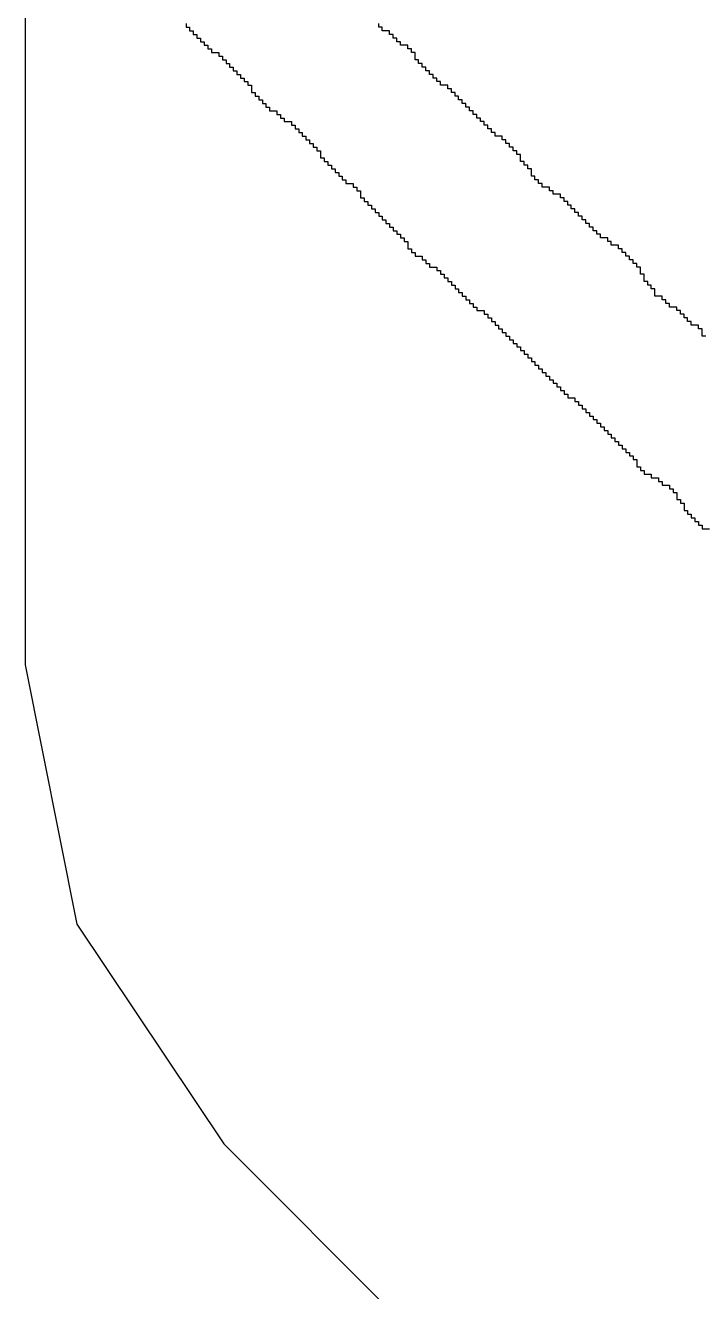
# Model space of a CAD drawing. Header units: millimetres. Extents: x 9.6 to 105, y 7.6 to 66.9.
# Drawn here: x 89.5341 to 89.7888, y 21.3542 to 21.8305 of the extents above; entities that cross this region are included whole.
import ezdxf

# ---------------------------------------------------------------- set-up
doc = ezdxf.new("R2010")
doc.units = ezdxf.units.MM
doc.layers.add('BottomOverlay', color=54, linetype='Continuous')
doc.layers.add('TopLayer', color=1, linetype='Continuous')

msp = doc.modelspace()

# ---------------------------------------------------------------- linework, layer by layer
at = {"layer": 'BottomOverlay'}
for p, q in [((89.59453, 21.83121), (89.59453, 21.82984)), ((89.59453, 21.82984), (89.5959, 21.82984)), ((89.5959, 21.82984), (89.5959, 21.82848)), ((89.66698, 21.82984), (89.66698, 21.83121)), ((89.66835, 21.82984), (89.66698, 21.82984)), ((89.66835, 21.82848), (89.66835, 21.82984)), ((89.5959, 21.82848), (89.59726, 21.82848)), ((89.59726, 21.82848), (89.59726, 21.82711)), ((89.59726, 21.82711), (89.59863, 21.82711)), ((89.59863, 21.82711), (89.59863, 21.82574)), ((89.59863, 21.82574), (89.6, 21.82574)), ((89.6, 21.82574), (89.6, 21.82438)), ((89.67108, 21.82848), (89.66835, 21.82848)), ((89.67108, 21.82711), (89.67108, 21.82848)), ((89.67245, 21.82711), (89.67108, 21.82711)), ((89.67245, 21.82574), (89.67245, 21.82711)), ((89.67382, 21.82574), (89.67245, 21.82574)), ((89.67382, 21.82438), (89.67382, 21.82574)), ((89.6, 21.82438), (89.60137, 21.82438)), ((89.60137, 21.82438), (89.60137, 21.82301)), ((89.60137, 21.82301), (89.60273, 21.82301)), ((89.60273, 21.82301), (89.60273, 21.82164)), ((89.60273, 21.82164), (89.6041, 21.82164)), ((89.6041, 21.82164), (89.6041, 21.82028)), ((89.6041, 21.82028), (89.60683, 21.82028)), ((89.60683, 21.82028), (89.60683, 21.81891)), ((89.67519, 21.82438), (89.67382, 21.82438)), ((89.67519, 21.82301), (89.67519, 21.82438)), ((89.67792, 21.82301), (89.67519, 21.82301)), ((89.67792, 21.82164), (89.67792, 21.82301)), ((89.67928, 21.82164), (89.67792, 21.82164)), ((89.67928, 21.82028), (89.67928, 21.82164)), ((89.68065, 21.82028), (89.67928, 21.82028)), ((89.68065, 21.81891), (89.68065, 21.82028)), ((89.60683, 21.81891), (89.6082, 21.81891)), ((89.6082, 21.81891), (89.6082, 21.81754)), ((89.6082, 21.81754), (89.60957, 21.81754)), ((89.60957, 21.81754), (89.60957, 21.81617)), ((89.60957, 21.81617), (89.61093, 21.81617)), ((89.61093, 21.81617), (89.61093, 21.81481)), ((89.68065, 21.81754), (89.68065, 21.81891)), ((89.68202, 21.81754), (89.68065, 21.81754)), ((89.68202, 21.81617), (89.68202, 21.81754)), ((89.68339, 21.81617), (89.68202, 21.81617)), ((89.68339, 21.81481), (89.68339, 21.81617)), ((89.61093, 21.81481), (89.6123, 21.81481)), ((89.6123, 21.81481), (89.6123, 21.81344)), ((89.6123, 21.81344), (89.61367, 21.81344)), ((89.61367, 21.81344), (89.61367, 21.81207)), ((89.61367, 21.81207), (89.61504, 21.81207)), ((89.61504, 21.81207), (89.61504, 21.81071)), ((89.61504, 21.81071), (89.6164, 21.81071)), ((89.6164, 21.81071), (89.6164, 21.80934)), ((89.68475, 21.81481), (89.68339, 21.81481)), ((89.68475, 21.81344), (89.68475, 21.81481)), ((89.68612, 21.81344), (89.68475, 21.81344)), ((89.68612, 21.81207), (89.68612, 21.81344)), ((89.68749, 21.81207), (89.68612, 21.81207)), ((89.68749, 21.81071), (89.68749, 21.81207)), ((89.68885, 21.81071), (89.68749, 21.81071)), ((89.68885, 21.80934), (89.68885, 21.81071)), ((89.6164, 21.80934), (89.61777, 21.80934)), ((89.61777, 21.80934), (89.61777, 21.80797)), ((89.61777, 21.80797), (89.61914, 21.80797)), ((89.61914, 21.80797), (89.61914, 21.80661)), ((89.61914, 21.80661), (89.61914, 21.80524)), ((89.69022, 21.80934), (89.68885, 21.80934)), ((89.69022, 21.80797), (89.69022, 21.80934)), ((89.69295, 21.80797), (89.69022, 21.80797)), ((89.69295, 21.80661), (89.69295, 21.80797)), ((89.69432, 21.80661), (89.69295, 21.80661)), ((89.69432, 21.80524), (89.69432, 21.80661)), ((89.61914, 21.80524), (89.6205, 21.80524)), ((89.6205, 21.80524), (89.6205, 21.80387)), ((89.6205, 21.80387), (89.62187, 21.80387)), ((89.62187, 21.80387), (89.62187, 21.8025)), ((89.62187, 21.8025), (89.62324, 21.8025)), ((89.62324, 21.8025), (89.62324, 21.80114)), ((89.62324, 21.80114), (89.6246, 21.80114)), ((89.6246, 21.80114), (89.6246, 21.79977)), ((89.69569, 21.80524), (89.69432, 21.80524)), ((89.69569, 21.80387), (89.69569, 21.80524)), ((89.69706, 21.80387), (89.69569, 21.80387)), ((89.69706, 21.8025), (89.69706, 21.80387)), ((89.69842, 21.8025), (89.69706, 21.8025)), ((89.69842, 21.80114), (89.69842, 21.8025)), ((89.69979, 21.80114), (89.69842, 21.80114)), ((89.69979, 21.79977), (89.69979, 21.80114)), ((89.6246, 21.79977), (89.62597, 21.79977)), ((89.62597, 21.79977), (89.62597, 21.7984)), ((89.62597, 21.7984), (89.62871, 21.7984)), ((89.62871, 21.7984), (89.62871, 21.79704)), ((89.62871, 21.79704), (89.63007, 21.79704)), ((89.63007, 21.79704), (89.63007, 21.79567)), ((89.70116, 21.79977), (89.69979, 21.79977)), ((89.70116, 21.7984), (89.70116, 21.79977)), ((89.70252, 21.7984), (89.70116, 21.7984)), ((89.70252, 21.79704), (89.70252, 21.7984)), ((89.70389, 21.79704), (89.70252, 21.79704)), ((89.70389, 21.79567), (89.70389, 21.79704)), ((89.63007, 21.79567), (89.63144, 21.79567)), ((89.63144, 21.79567), (89.63144, 21.7943)), ((89.63144, 21.7943), (89.63417, 21.7943)), ((89.63417, 21.7943), (89.63417, 21.79294)), ((89.63417, 21.79294), (89.63554, 21.79294)), ((89.63554, 21.79294), (89.63554, 21.79157)), ((89.63554, 21.79157), (89.63691, 21.79157)), ((89.63691, 21.79157), (89.63691, 21.7902)), ((89.70526, 21.79567), (89.70389, 21.79567)), ((89.70526, 21.7943), (89.70526, 21.79567)), ((89.70663, 21.7943), (89.70526, 21.7943)), ((89.70663, 21.79294), (89.70663, 21.7943)), ((89.70799, 21.79294), (89.70663, 21.79294)), ((89.70799, 21.79157), (89.70799, 21.79294)), ((89.70936, 21.79157), (89.70799, 21.79157)), ((89.70936, 21.7902), (89.70936, 21.79157)), ((89.63691, 21.7902), (89.63827, 21.7902)), ((89.63827, 21.7902), (89.63827, 21.78883)), ((89.63827, 21.78883), (89.63964, 21.78883)), ((89.63964, 21.78883), (89.63964, 21.78747)), ((89.63964, 21.78747), (89.64101, 21.78747)), ((89.64101, 21.78747), (89.64101, 21.7861)), ((89.71073, 21.7902), (89.70936, 21.7902)), ((89.71073, 21.78883), (89.71073, 21.7902)), ((89.71346, 21.78883), (89.71073, 21.78883)), ((89.71346, 21.78747), (89.71346, 21.78883)), ((89.71483, 21.78747), (89.71346, 21.78747)), ((89.71483, 21.7861), (89.71483, 21.78747)), ((89.64101, 21.7861), (89.64238, 21.7861)), ((89.64238, 21.7861), (89.64238, 21.78473)), ((89.64238, 21.78473), (89.64374, 21.78473)), ((89.64374, 21.78473), (89.64374, 21.78337)), ((89.64374, 21.78337), (89.64511, 21.78337)), ((89.64511, 21.78337), (89.64511, 21.782)), ((89.64511, 21.782), (89.64511, 21.78063)), ((89.71619, 21.7861), (89.71483, 21.7861)), ((89.71619, 21.78473), (89.71619, 21.7861)), ((89.71756, 21.78473), (89.71619, 21.78473)), ((89.71756, 21.78337), (89.71756, 21.78473)), ((89.71893, 21.78337), (89.71756, 21.78337)), ((89.71893, 21.782), (89.71893, 21.78337)), ((89.7203, 21.782), (89.71893, 21.782)), ((89.7203, 21.78063), (89.7203, 21.782)), ((89.64511, 21.78063), (89.64648, 21.78063)), ((89.64648, 21.78063), (89.64648, 21.77927)), ((89.64648, 21.77927), (89.64784, 21.77927)), ((89.64784, 21.77927), (89.64784, 21.7779)), ((89.64784, 21.7779), (89.64921, 21.7779)), ((89.64921, 21.7779), (89.64921, 21.77653)), ((89.7203, 21.77927), (89.7203, 21.78063)), ((89.72166, 21.77927), (89.7203, 21.77927)), ((89.72166, 21.7779), (89.72166, 21.77927)), ((89.72303, 21.7779), (89.72166, 21.7779)), ((89.72303, 21.77653), (89.72303, 21.7779)), ((89.64921, 21.77653), (89.65058, 21.77653)), ((89.65058, 21.77653), (89.65058, 21.77516)), ((89.65058, 21.77516), (89.65194, 21.77516)), ((89.65194, 21.77516), (89.65194, 21.7738)), ((89.65194, 21.7738), (89.65331, 21.7738)), ((89.65331, 21.7738), (89.65331, 21.77243)), ((89.65331, 21.77243), (89.65468, 21.77243)), ((89.65468, 21.77243), (89.65468, 21.77106)), ((89.7244, 21.77653), (89.72303, 21.77653)), ((89.7244, 21.77516), (89.7244, 21.77653)), ((89.7244, 21.7738), (89.7244, 21.77516)), ((89.72576, 21.7738), (89.7244, 21.7738)), ((89.72576, 21.77243), (89.72576, 21.7738)), ((89.72713, 21.77243), (89.72576, 21.77243)), ((89.72713, 21.77106), (89.72713, 21.77243)), ((89.65468, 21.77106), (89.65741, 21.77106)), ((89.65741, 21.77106), (89.65741, 21.76969)), ((89.65741, 21.76969), (89.65878, 21.76969)), ((89.65878, 21.76969), (89.65878, 21.76833)), ((89.65878, 21.76833), (89.66015, 21.76833)), ((89.66015, 21.76833), (89.66015, 21.76696)), ((89.7285, 21.77106), (89.72713, 21.77106)), ((89.7285, 21.76969), (89.7285, 21.77106)), ((89.73123, 21.76969), (89.7285, 21.76969)), ((89.73123, 21.76833), (89.73123, 21.76969)), ((89.7326, 21.76833), (89.73123, 21.76833)), ((89.7326, 21.76696), (89.7326, 21.76833)), ((89.66015, 21.76696), (89.66015, 21.7656)), ((89.66015, 21.7656), (89.66151, 21.7656)), ((89.66151, 21.7656), (89.66151, 21.76423)), ((89.66151, 21.76423), (89.66288, 21.76423)), ((89.66288, 21.76423), (89.66288, 21.76286)), ((89.73533, 21.76696), (89.7326, 21.76696)), ((89.73533, 21.7656), (89.73533, 21.76696)), ((89.7367, 21.7656), (89.73533, 21.7656)), ((89.7367, 21.76423), (89.7367, 21.7656)), ((89.73807, 21.76423), (89.7367, 21.76423)), ((89.73807, 21.76286), (89.73807, 21.76423)), ((89.66288, 21.76286), (89.66425, 21.76286)), ((89.66425, 21.76286), (89.66425, 21.76149)), ((89.66425, 21.76149), (89.66561, 21.76149)), ((89.66561, 21.76149), (89.66561, 21.76013)), ((89.66561, 21.76013), (89.66698, 21.76013)), ((89.66698, 21.76013), (89.66698, 21.75876)), ((89.66698, 21.75876), (89.66835, 21.75876)), ((89.66835, 21.75876), (89.66835, 21.75739)), ((89.73943, 21.76286), (89.73807, 21.76286)), ((89.73943, 21.76149), (89.73943, 21.76286)), ((89.7408, 21.76149), (89.73943, 21.76149)), ((89.7408, 21.76013), (89.7408, 21.76149)), ((89.74217, 21.76013), (89.7408, 21.76013)), ((89.74217, 21.75876), (89.74217, 21.76013)), ((89.74353, 21.75876), (89.74217, 21.75876)), ((89.74353, 21.75739), (89.74353, 21.75876)), ((89.66835, 21.75739), (89.66972, 21.75739)), ((89.66972, 21.75739), (89.66972, 21.75602)), ((89.66972, 21.75602), (89.67108, 21.75602)), ((89.67108, 21.75602), (89.67108, 21.75466)), ((89.67108, 21.75466), (89.67245, 21.75466)), ((89.67245, 21.75466), (89.67245, 21.75329)), ((89.7449, 21.75739), (89.74353, 21.75739)), ((89.7449, 21.75602), (89.7449, 21.75739)), ((89.74627, 21.75602), (89.7449, 21.75602)), ((89.74627, 21.75466), (89.74627, 21.75602)), ((89.74764, 21.75466), (89.74627, 21.75466)), ((89.74764, 21.75329), (89.74764, 21.75466)), ((89.67245, 21.75329), (89.67382, 21.75329)), ((89.67382, 21.75329), (89.67382, 21.75192)), ((89.67382, 21.75192), (89.67519, 21.75192)), ((89.67519, 21.75192), (89.67519, 21.75056)), ((89.67519, 21.75056), (89.67655, 21.75056)), ((89.67655, 21.75056), (89.67655, 21.74919)), ((89.67655, 21.74919), (89.67792, 21.74919)), ((89.67792, 21.74919), (89.67792, 21.74782)), ((89.749, 21.75329), (89.74764, 21.75329)), ((89.749, 21.75192), (89.749, 21.75329)), ((89.75037, 21.75192), (89.749, 21.75192)), ((89.75037, 21.75056), (89.75037, 21.75192)), ((89.7531, 21.75056), (89.75037, 21.75056)), ((89.7531, 21.74919), (89.7531, 21.75056)), ((89.75447, 21.74919), (89.7531, 21.74919)), ((89.75447, 21.74782), (89.75447, 21.74919)), ((89.67792, 21.74782), (89.67792, 21.74646)), ((89.67792, 21.74646), (89.67928, 21.74646)), ((89.67928, 21.74646), (89.67928, 21.74509)), ((89.67928, 21.74509), (89.68065, 21.74509)), ((89.68065, 21.74509), (89.68065, 21.74372)), ((89.7572, 21.74782), (89.75447, 21.74782)), ((89.7572, 21.74646), (89.7572, 21.74782)), ((89.75857, 21.74646), (89.7572, 21.74646)), ((89.75857, 21.74509), (89.75857, 21.74646)), ((89.75994, 21.74509), (89.75857, 21.74509)), ((89.75994, 21.74372), (89.75994, 21.74509)), ((89.68065, 21.74372), (89.68339, 21.74372)), ((89.68339, 21.74372), (89.68339, 21.74235)), ((89.68339, 21.74235), (89.68475, 21.74235)), ((89.68475, 21.74235), (89.68475, 21.74099)), ((89.68475, 21.74099), (89.68612, 21.74099)), ((89.68612, 21.74099), (89.68612, 21.73962)), ((89.68612, 21.73962), (89.68885, 21.73962)), ((89.68885, 21.73962), (89.68885, 21.73825)), ((89.76131, 21.74372), (89.75994, 21.74372)), ((89.76131, 21.74235), (89.76131, 21.74372)), ((89.76267, 21.74235), (89.76131, 21.74235)), ((89.76267, 21.74099), (89.76267, 21.74235)), ((89.76404, 21.74099), (89.76267, 21.74099)), ((89.76404, 21.73962), (89.76404, 21.74099)), ((89.76541, 21.73962), (89.76404, 21.73962)), ((89.76541, 21.73825), (89.76541, 21.73962)), ((89.68885, 21.73825), (89.69022, 21.73825)), ((89.69022, 21.73825), (89.69022, 21.73689)), ((89.69022, 21.73689), (89.69159, 21.73689)), ((89.69159, 21.73689), (89.69159, 21.73552)), ((89.69159, 21.73552), (89.69295, 21.73552)), ((89.69295, 21.73552), (89.69295, 21.73415)), ((89.76541, 21.73689), (89.76541, 21.73825)), ((89.76677, 21.73689), (89.76541, 21.73689)), ((89.76677, 21.73552), (89.76677, 21.73689)), ((89.76677, 21.73415), (89.76677, 21.73552)), ((89.69295, 21.73415), (89.69432, 21.73415)), ((89.69432, 21.73415), (89.69432, 21.73279)), ((89.69432, 21.73279), (89.69569, 21.73279)), ((89.69569, 21.73279), (89.69569, 21.73142)), ((89.69569, 21.73142), (89.69706, 21.73142)), ((89.69706, 21.73142), (89.69706, 21.73005)), ((89.69706, 21.73005), (89.69842, 21.73005)), ((89.69842, 21.73005), (89.69842, 21.72869)), ((89.76814, 21.73415), (89.76677, 21.73415)), ((89.76814, 21.73279), (89.76814, 21.73415)), ((89.76951, 21.73279), (89.76814, 21.73279)), ((89.76951, 21.73142), (89.76951, 21.73279)), ((89.77087, 21.73142), (89.76951, 21.73142)), ((89.77087, 21.73005), (89.77087, 21.73142)), ((89.77087, 21.72869), (89.77087, 21.73005)), ((89.69842, 21.72869), (89.69979, 21.72869)), ((89.69979, 21.72869), (89.69979, 21.72732)), ((89.69979, 21.72732), (89.70116, 21.72732)), ((89.70116, 21.72732), (89.70116, 21.72595)), ((89.70116, 21.72595), (89.70252, 21.72595)), ((89.70252, 21.72595), (89.70252, 21.72458)), ((89.77361, 21.72869), (89.77087, 21.72869)), ((89.77361, 21.72732), (89.77361, 21.72869)), ((89.77498, 21.72732), (89.77361, 21.72732)), ((89.77498, 21.72595), (89.77498, 21.72732)), ((89.77634, 21.72595), (89.77498, 21.72595)), ((89.77634, 21.72458), (89.77634, 21.72595)), ((89.70252, 21.72458), (89.70389, 21.72458)), ((89.70389, 21.72458), (89.70389, 21.72322)), ((89.70389, 21.72322), (89.70663, 21.72322)), ((89.70663, 21.72322), (89.70663, 21.72185)), ((89.70663, 21.72185), (89.70799, 21.72185)), ((89.70799, 21.72185), (89.70799, 21.72048)), ((89.70799, 21.72048), (89.70936, 21.72048)), ((89.70936, 21.72048), (89.70936, 21.71912)), ((89.77908, 21.72458), (89.77634, 21.72458)), ((89.77908, 21.72322), (89.77908, 21.72458)), ((89.78045, 21.72322), (89.77908, 21.72322)), ((89.78045, 21.72185), (89.78045, 21.72322)), ((89.78181, 21.72185), (89.78045, 21.72185)), ((89.78181, 21.72048), (89.78181, 21.72185)), ((89.78318, 21.72048), (89.78181, 21.72048)), ((89.78318, 21.71912), (89.78318, 21.72048)), ((89.70936, 21.71912), (89.71073, 21.71912)), ((89.71073, 21.71912), (89.71073, 21.71775)), ((89.71073, 21.71775), (89.71209, 21.71775)), ((89.71209, 21.71775), (89.71209, 21.71638)), ((89.71209, 21.71638), (89.71346, 21.71638)), ((89.71346, 21.71638), (89.71346, 21.71502)), ((89.78454, 21.71912), (89.78318, 21.71912)), ((89.78454, 21.71775), (89.78454, 21.71912)), ((89.78728, 21.71775), (89.78454, 21.71775)), ((89.78728, 21.71638), (89.78728, 21.71775)), ((89.78865, 21.71638), (89.78728, 21.71638)), ((89.78865, 21.71502), (89.78865, 21.71638)), ((89.71346, 21.71502), (89.71483, 21.71502)), ((89.71483, 21.71502), (89.71483, 21.71365)), ((89.71483, 21.71365), (89.71619, 21.71365)), ((89.71619, 21.71365), (89.71619, 21.71228)), ((89.71619, 21.71228), (89.71756, 21.71228)), ((89.71756, 21.71228), (89.71756, 21.71091)), ((89.71756, 21.71091), (89.71893, 21.71091)), ((89.71893, 21.71091), (89.71893, 21.70955)), ((89.78865, 21.71365), (89.78865, 21.71502)), ((89.79001, 21.71365), (89.78865, 21.71365)), ((89.71893, 21.70955), (89.7203, 21.70955)), ((89.7203, 21.70955), (89.7203, 21.70818)), ((89.7203, 21.70818), (89.72166, 21.70818)), ((89.72166, 21.70818), (89.72166, 21.70681)), ((89.72166, 21.70681), (89.72303, 21.70681)), ((89.72303, 21.70681), (89.72303, 21.70545)), ((89.72303, 21.70545), (89.7244, 21.70545)), ((89.7244, 21.70545), (89.7244, 21.70408)), ((89.7244, 21.70408), (89.72576, 21.70408)), ((89.72576, 21.70408), (89.72576, 21.70271)), ((89.72576, 21.70271), (89.72713, 21.70271)), ((89.72713, 21.70271), (89.72713, 21.70135)), ((89.72713, 21.70135), (89.7285, 21.70135)), ((89.7285, 21.70135), (89.7285, 21.69998)), ((89.7285, 21.69998), (89.72986, 21.69998)), ((89.72986, 21.69998), (89.72986, 21.69861)), ((89.72986, 21.69861), (89.73123, 21.69861)), ((89.73123, 21.69861), (89.73123, 21.69724)), ((89.73123, 21.69724), (89.7326, 21.69724)), ((89.7326, 21.69724), (89.7326, 21.69588)), ((89.7326, 21.69588), (89.73397, 21.69588)), ((89.73397, 21.69588), (89.73397, 21.69451)), ((89.73397, 21.69451), (89.73533, 21.69451)), ((89.73533, 21.69451), (89.73533, 21.69314)), ((89.73533, 21.69314), (89.7367, 21.69314)), ((89.7367, 21.69314), (89.7367, 21.69178)), ((89.7367, 21.69178), (89.73807, 21.69178)), ((89.73807, 21.69178), (89.73807, 21.69041)), ((89.73807, 21.69041), (89.7408, 21.69041)), ((89.7408, 21.69041), (89.7408, 21.68904)), ((89.7408, 21.68904), (89.74217, 21.68904)), ((89.74217, 21.68904), (89.74217, 21.68768)), ((89.74217, 21.68768), (89.74353, 21.68768)), ((89.74353, 21.68768), (89.74353, 21.68631)), ((89.74353, 21.68631), (89.7449, 21.68631)), ((89.7449, 21.68631), (89.7449, 21.68494)), ((89.7449, 21.68494), (89.74627, 21.68494)), ((89.74627, 21.68494), (89.74627, 21.68357)), ((89.74627, 21.68357), (89.74764, 21.68357)), ((89.74764, 21.68357), (89.74764, 21.68221)), ((89.74764, 21.68221), (89.749, 21.68221)), ((89.749, 21.68221), (89.749, 21.68084)), ((89.749, 21.68084), (89.75037, 21.68084)), ((89.75037, 21.68084), (89.75037, 21.67947)), ((89.75037, 21.67947), (89.75174, 21.67947)), ((89.75174, 21.67947), (89.75174, 21.6781)), ((89.75174, 21.6781), (89.7531, 21.6781)), ((89.7531, 21.6781), (89.7531, 21.67674)), ((89.7531, 21.67674), (89.75447, 21.67674)), ((89.75447, 21.67674), (89.75447, 21.67537)), ((89.75447, 21.67537), (89.75584, 21.67537)), ((89.75584, 21.67537), (89.75584, 21.67401)), ((89.75584, 21.67401), (89.7572, 21.67401)), ((89.7572, 21.67401), (89.7572, 21.67264)), ((89.7572, 21.67264), (89.75857, 21.67264)), ((89.75857, 21.67264), (89.75857, 21.67127)), ((89.75857, 21.67127), (89.75994, 21.67127)), ((89.75994, 21.67127), (89.75994, 21.6699)), ((89.75994, 21.6699), (89.76131, 21.6699)), ((89.76131, 21.6699), (89.76131, 21.66854)), ((89.76131, 21.66854), (89.76267, 21.66854)), ((89.76267, 21.66854), (89.76267, 21.66717)), ((89.76267, 21.66717), (89.76404, 21.66717)), ((89.76404, 21.66717), (89.76404, 21.6658)), ((89.76404, 21.6658), (89.76404, 21.66443)), ((89.76404, 21.66443), (89.76541, 21.66443)), ((89.76541, 21.66443), (89.76541, 21.66307)), ((89.76541, 21.66307), (89.76677, 21.66307)), ((89.76677, 21.66307), (89.76677, 21.6617)), ((89.76677, 21.6617), (89.76951, 21.6617)), ((89.76951, 21.6617), (89.76951, 21.66034)), ((89.76951, 21.66034), (89.77224, 21.66034)), ((89.77224, 21.66034), (89.77224, 21.65897)), ((89.77224, 21.65897), (89.77361, 21.65897)), ((89.77361, 21.65897), (89.77361, 21.6576)), ((89.77361, 21.6576), (89.77634, 21.6576)), ((89.77634, 21.6576), (89.77634, 21.65623)), ((89.77634, 21.65623), (89.77771, 21.65623)), ((89.77771, 21.65623), (89.77771, 21.65487)), ((89.77771, 21.65487), (89.77908, 21.65487)), ((89.77908, 21.65487), (89.77908, 21.6535)), ((89.77908, 21.6535), (89.77908, 21.65213)), ((89.77908, 21.65213), (89.78045, 21.65213)), ((89.78045, 21.65213), (89.78045, 21.65076)), ((89.78045, 21.65076), (89.78181, 21.65076)), ((89.78181, 21.65076), (89.78181, 21.6494)), ((89.78181, 21.6494), (89.78181, 21.64803)), ((89.78181, 21.64803), (89.78318, 21.64803)), ((89.78318, 21.64803), (89.78318, 21.64666)), ((89.78318, 21.64666), (89.78454, 21.64666)), ((89.78454, 21.64666), (89.78454, 21.6453)), ((89.78454, 21.6453), (89.78591, 21.6453)), ((89.78591, 21.6453), (89.78591, 21.64393)), ((89.78591, 21.64393), (89.78728, 21.64393)), ((89.78728, 21.64393), (89.78728, 21.64256)), ((89.78728, 21.64256), (89.78865, 21.64256)), ((89.78865, 21.64256), (89.78865, 21.6412)), ((89.78865, 21.6412), (89.79138, 21.6412))]:
    msp.add_line(p, q, dxfattribs=at)
at = {"layer": 'TopLayer'}
for p, q in [((89.5341, 24.98006), (89.5341, 21.59)), ((89.5341, 21.59), (89.55351, 21.49245)), ((89.55351, 21.49245), (89.60876, 21.40976)), ((89.60876, 21.40976), (90.20634, 20.81218))]:
    msp.add_line(p, q, dxfattribs=at)

doc.saveas('drawing.dxf')
